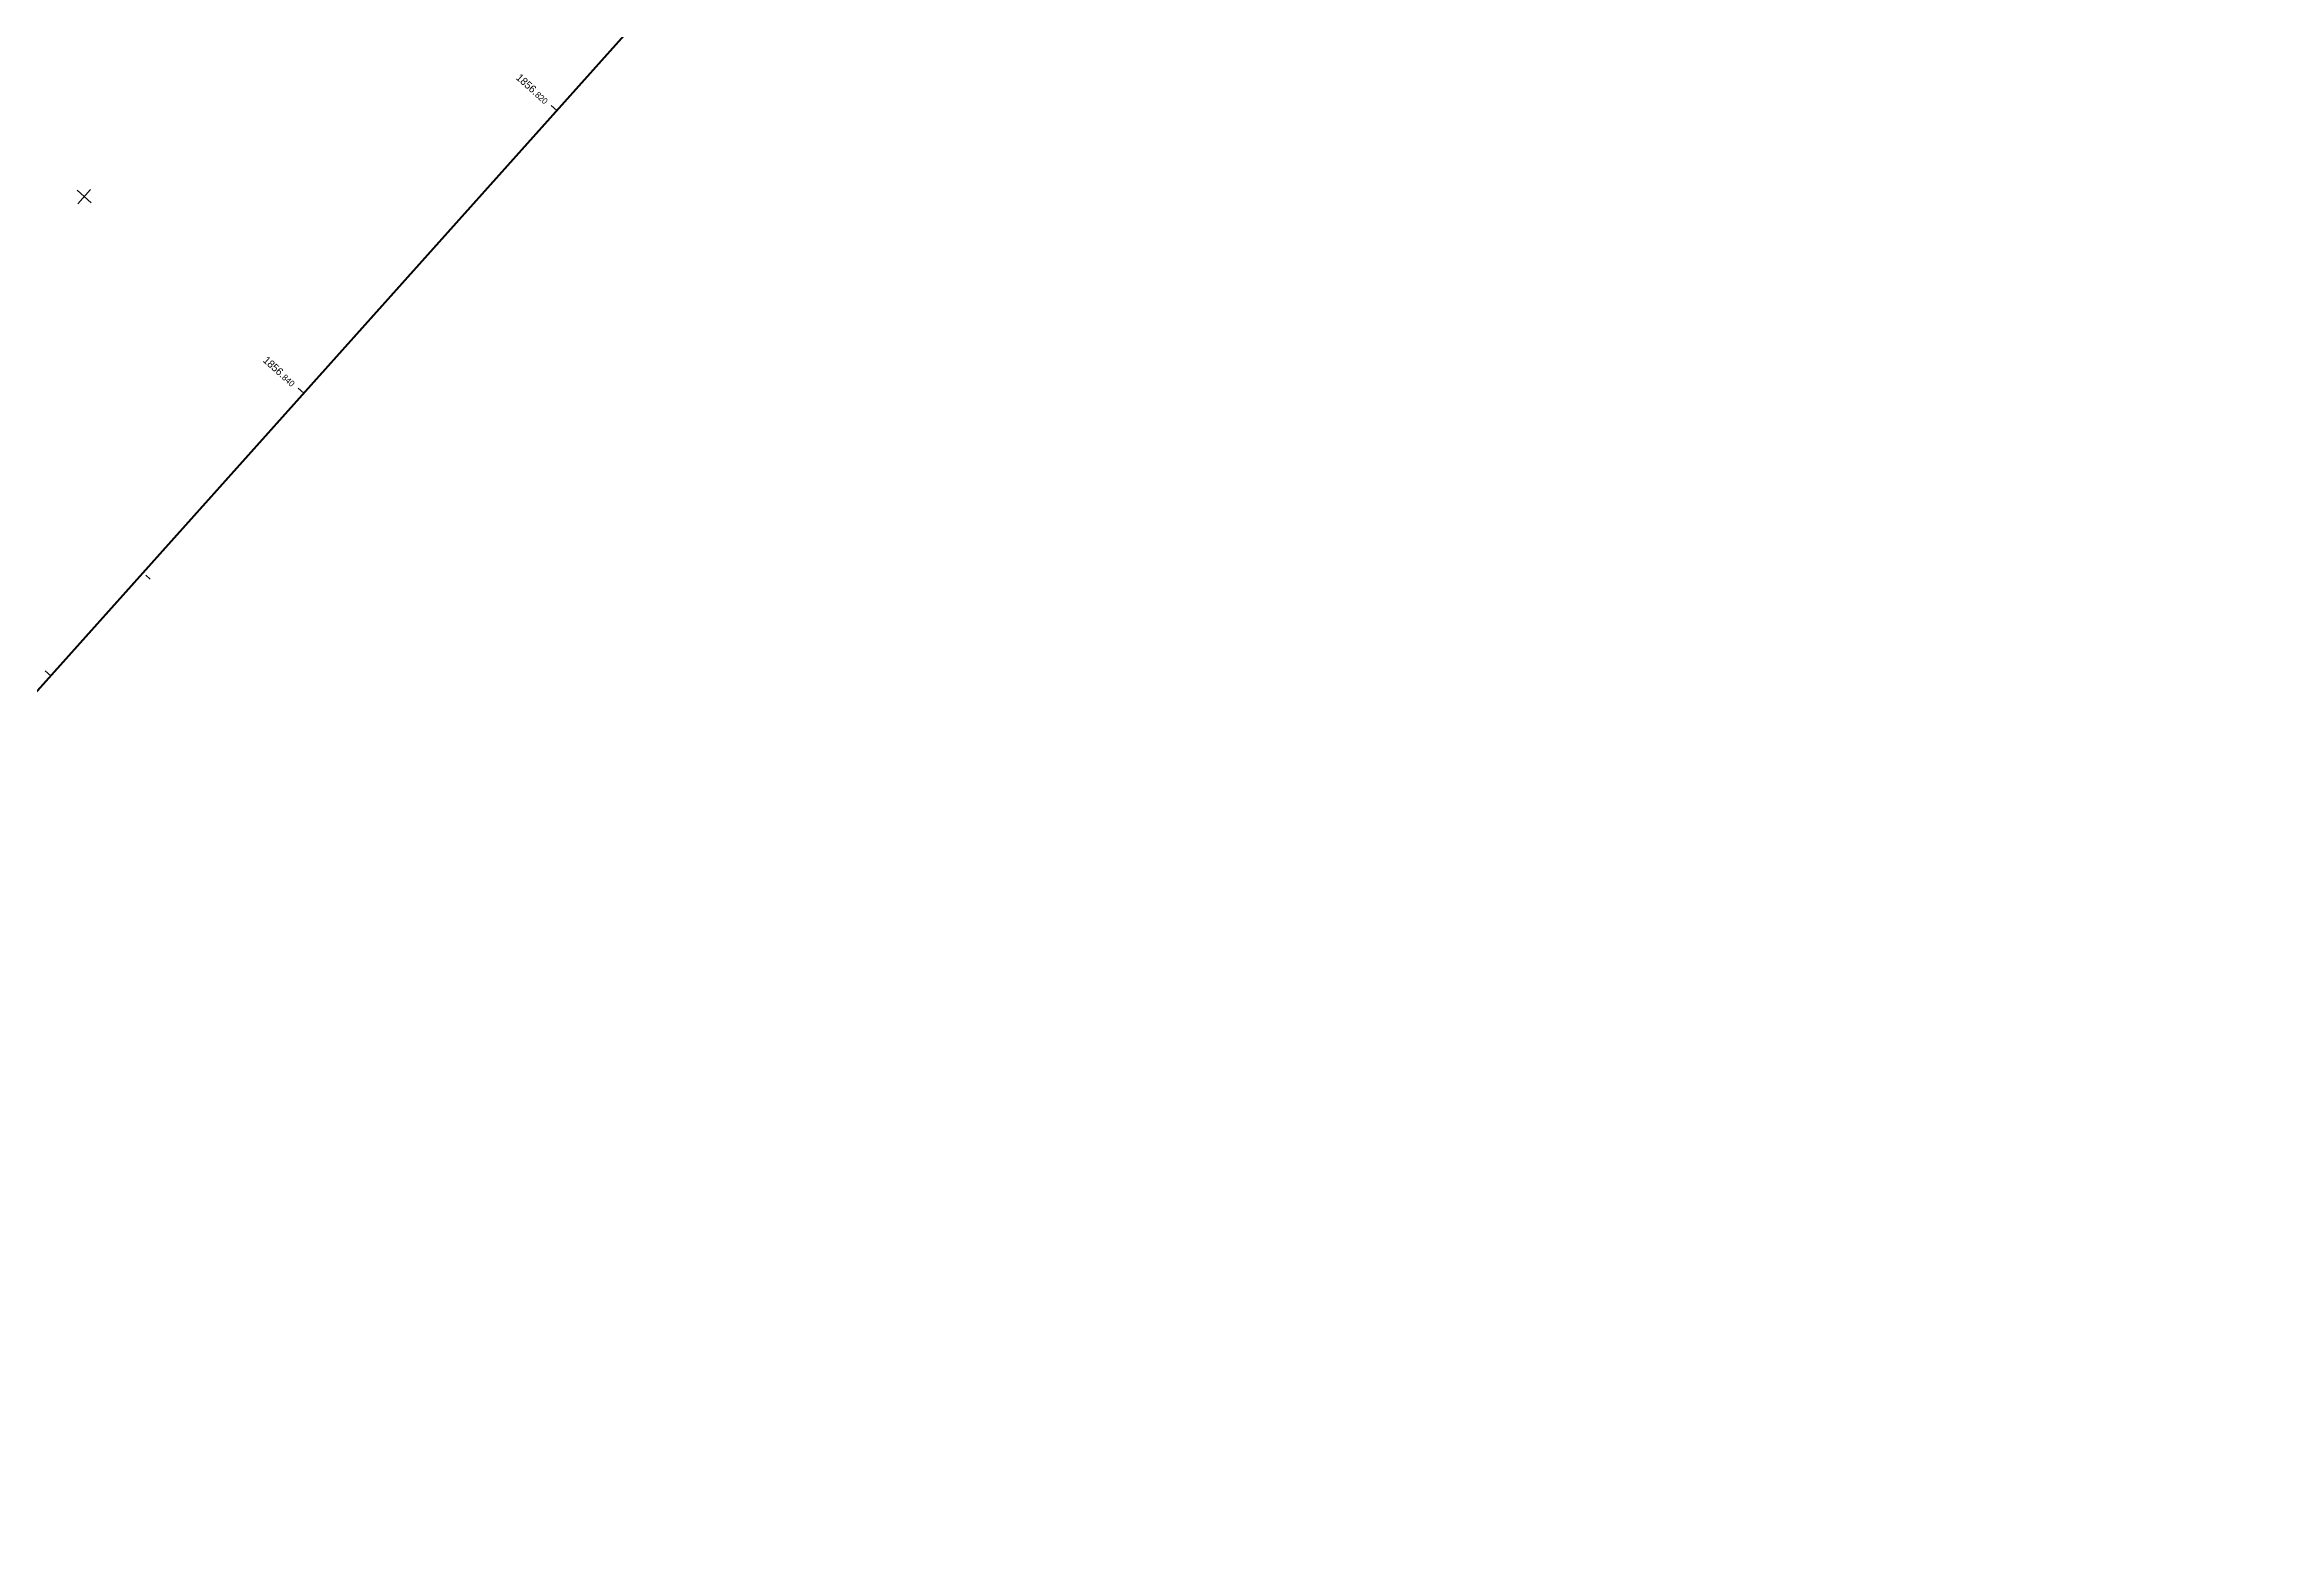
# Model space of a CAD drawing. Header units: metres. Extents: x -2858 to 512, y -1995 to 1252.
# Drawn here: x -2055.3 to -1938.3, y -1657.9 to -1578.5 of the extents above; entities that cross this region are included whole.
import ezdxf

# ---------------------------------------------------------------- set-up
doc = ezdxf.new("R2010")
doc.units = ezdxf.units.M
for name, color, linetype in [('Carroyage(2)', 7, 'Continuous'), ('Carroyage(2)_Croix', 7, 'Continuous'), ('Carroyage(2)_Textes', 7, 'Continuous')]:
    doc.layers.add(name, color=color, linetype=linetype)
doc.styles.get("Standard").update_dxf_attribs({"font": 'arial.ttf'})

msp = doc.modelspace()

# ---------------------------------------------------------------- linework, layer by layer
at = {"layer": 'Carroyage(2)'}
for p, q in [((-2028.278, -1581.993), (-2028.576, -1581.726)), ((-2041.618, -1596.894), (-2041.916, -1596.627)), ((-2049.718, -1606.691), (-2049.942, -1606.49)), ((-2054.959, -1611.794), (-2055.257, -1611.527))]:
    msp.add_line(p, q, dxfattribs=at)
at = {"layer": 'Carroyage(2)', "const_width": 0.1}
msp.add_lwpolyline([(-2176.72, -1585.733), (-2096.183, -1657.839), (-1938.363, -1481.564), (-2062.783, -1370.17), (-2192.921, -1515.526)], dxfattribs=at)
at = {"layer": 'Carroyage(2)_Croix'}
for p, q in [((-2053.568, -1586.195), (-2052.823, -1586.862)), ((-2052.862, -1586.156), (-2053.529, -1586.901))]:
    msp.add_line(p, q, dxfattribs=at)

# ---------------------------------------------------------------- texts
at = {"layer": 'Carroyage(2)_Textes', "width": 0.95}
for s, height, p in [('1856.', 0.4, (-2030.462, -1580.306)), ('820', 0.32, (-2029.457, -1581.206)), ('1856.', 0.4, (-2043.802, -1595.207)), ('840', 0.32, (-2042.798, -1596.106))]:
    msp.add_text(s, height=height, rotation=318.16176, dxfattribs=at).set_placement(p)

doc.saveas('drawing.dxf')
